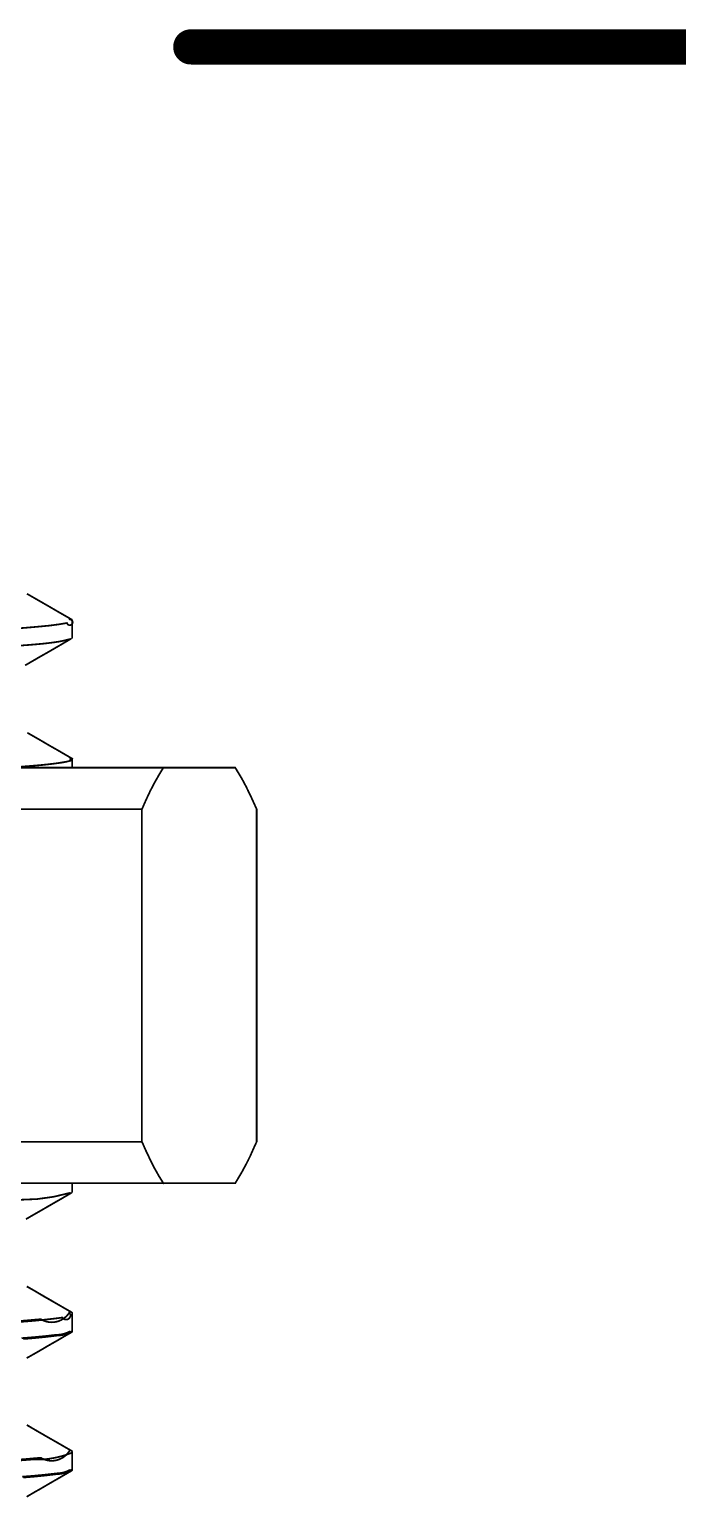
# Model space of a CAD drawing. Header units: inches. Extents: x -6 to 430, y 0 to 90.
# Drawn here: x 28.19 to 32.87, y 55.23 to 65.83 of the extents above; entities that cross this region are included whole.
import ezdxf

# ---------------------------------------------------------------- set-up
doc = ezdxf.new("R2010")
doc.units = ezdxf.units.IN
doc.layers.add('Mechanical 1', color=6, linetype='Continuous')

msp = doc.modelspace()

# ---------------------------------------------------------------- linework, layer by layer
at = {"layer": 'Mechanical 1'}
for points in [[(29.356, 65.702, 0.254, 0.254, 0), (45, 65.702, 0.254, 0.254, 0)], [(28.173, 61.755, 0.0127, 0.0127, 0), (28.227, 61.724, 0.0127, 0.0127, 0)], [(28.227, 61.724, 0.0127, 0.0127, 0), (28.281, 61.693, 0.0127, 0.0127, 0)], [(28.281, 61.693, 0.0127, 0.0127, 0), (28.335, 61.662, 0.0127, 0.0127, 0)], [(28.335, 61.662, 0.0127, 0.0127, 0), (28.388, 61.631, 0.0127, 0.0127, 0)], [(28.388, 61.631, 0.0127, 0.0127, 0), (28.496, 61.569, 0.0127, 0.0127, 0)], [(28.482, 61.57, 0.0127, 0.0127, -2.057161), (28.462, 61.544, 0.0127, 0.0127, 0)], [(28.272, 61.519, 0.0127, 0.0127, -0.008327), (27.933, 61.493, 0.0127, 0.0127, 0)], [(28.462, 61.544, 0.0127, 0.0127, -0.025439), (28.272, 61.519, 0.0127, 0.0127, 0)], [(28.5, 61.437, 0.0127, 0.0127, 0), (28.5, 61.563, 0.0127, 0.0127, 0)], [(28.263, 61.392, 0.0127, 0.0127, -0.004377), (28.125, 61.381, 0.0127, 0.0127, 0)], [(28.367, 61.404, 0.0127, 0.0127, -0.009397), (28.263, 61.392, 0.0127, 0.0127, 0)], [(28.325, 61.333, 0.0127, 0.0127, 0), (28.38, 61.365, 0.0127, 0.0127, 0)], [(28.479, 61.427, 0.0127, 0.0127, -0.042442), (28.367, 61.404, 0.0127, 0.0127, 0)], [(28.38, 61.365, 0.0127, 0.0127, 0), (28.435, 61.397, 0.0127, 0.0127, 0)], [(28.435, 61.397, 0.0127, 0.0127, 0), (28.489, 61.429, 0.0127, 0.0127, 0)], [(28.16, 61.238, 0.0127, 0.0127, 0), (28.215, 61.27, 0.0127, 0.0127, 0)], [(28.215, 61.27, 0.0127, 0.0127, 0), (28.27, 61.302, 0.0127, 0.0127, 0)], [(28.27, 61.302, 0.0127, 0.0127, 0), (28.325, 61.333, 0.0127, 0.0127, 0)], [(28.176, 60.752, 0.0127, 0.0127, 0), (28.23, 60.721, 0.0127, 0.0127, 0)], [(28.23, 60.721, 0.0127, 0.0127, 0), (28.284, 60.69, 0.0127, 0.0127, 0)], [(28.284, 60.69, 0.0127, 0.0127, 0), (28.338, 60.658, 0.0127, 0.0127, 0)], [(28.338, 60.658, 0.0127, 0.0127, 0), (28.393, 60.627, 0.0127, 0.0127, 0)], [(28.393, 60.627, 0.0127, 0.0127, 0), (28.501, 60.564, 0.0127, 0.0127, 0)], [(28.127, 60.506, 0.0127, 0.0127, 0), (28.21, 60.513, 0.0127, 0.0127, 0)], [(28.132, 60.507, 0.0127, 0.0127, 0), (28.215, 60.513, 0.0127, 0.0127, 0)], [(28.279, 60.519, 0.0127, 0.0127, -0.00444), (28.21, 60.513, 0.0127, 0.0127, 0)], [(28.282, 60.519, 0.0127, 0.0127, -0.004484), (28.215, 60.513, 0.0127, 0.0127, 0)], [(28.336, 60.525, 0.0127, 0.0127, -0.004668), (28.279, 60.519, 0.0127, 0.0127, 0)], [(28.338, 60.525, 0.0127, 0.0127, -0.004672), (28.282, 60.519, 0.0127, 0.0127, 0)], [(28.336, 60.525, 0.0127, 0.0127, 0), (28.385, 60.531, 0.0127, 0.0127, 0)], [(28.338, 60.525, 0.0127, 0.0127, 0), (28.386, 60.531, 0.0127, 0.0127, 0)], [(28.428, 60.537, 0.0127, 0.0127, -0.005129), (28.385, 60.531, 0.0127, 0.0127, 0)], [(28.429, 60.538, 0.0127, 0.0127, -0.005196), (28.386, 60.531, 0.0127, 0.0127, 0)], [(28.463, 60.544, 0.0127, 0.0127, -0.012662), (28.428, 60.537, 0.0127, 0.0127, 0)], [(28.464, 60.544, 0.0127, 0.0127, -0.012815), (28.429, 60.538, 0.0127, 0.0127, 0)], [(28.486, 60.55, 0.0127, 0.0127, -0.040903), (28.464, 60.544, 0.0127, 0.0127, 0)], [(28.486, 60.55, 0.0127, 0.0127, -0.040297), (28.463, 60.544, 0.0127, 0.0127, 0)], [(28.486, 60.562, 0.0127, 0.0127, -1.116041), (28.486, 60.55, 0.0127, 0.0127, 0)], [(28.486, 60.562, 0.0127, 0.0127, -1.105598), (28.486, 60.55, 0.0127, 0.0127, 0)], [(28.5, 60.5, 0.0127, 0.0127, 0), (28.5, 60.562, 0.0127, 0.0127, 0)], [(15.324, 60.5, 0.0127, 0.0127, 0), (29.676, 60.5, 0.0127, 0.0127, 0)], [(29.095, 60.393, 0.0127, 0.0127, -0.004544), (29.111, 60.421, 0.0127, 0.0127, 0)], [(29.111, 60.421, 0.0127, 0.0127, 0), (29.126, 60.448, 0.0127, 0.0127, 0)], [(29.126, 60.448, 0.0127, 0.0127, 0), (29.158, 60.5, 0.0127, 0.0127, 0)], [(29.676, 60.5, 0.0127, 0.0127, 0), (29.692, 60.474, 0.0127, 0.0127, 0)], [(29.692, 60.474, 0.0127, 0.0127, 0), (29.707, 60.449, 0.0127, 0.0127, 0)], [(29.707, 60.449, 0.0127, 0.0127, -0.004429), (29.723, 60.422, 0.0127, 0.0127, 0)], [(29.723, 60.422, 0.0127, 0.0127, -0.005811), (29.738, 60.394, 0.0127, 0.0127, 0)], [(29.033, 60.268, 0.0127, 0.0127, 0), (29.049, 60.302, 0.0127, 0.0127, 0)], [(29.049, 60.302, 0.0127, 0.0127, -0.004508), (29.064, 60.334, 0.0127, 0.0127, 0)], [(29.064, 60.334, 0.0127, 0.0127, -0.006004), (29.08, 60.364, 0.0127, 0.0127, 0)], [(29.08, 60.364, 0.0127, 0.0127, -0.00547), (29.095, 60.393, 0.0127, 0.0127, 0)], [(29.738, 60.394, 0.0127, 0.0127, -0.006353), (29.754, 60.364, 0.0127, 0.0127, 0)], [(29.754, 60.364, 0.0127, 0.0127, -0.004854), (29.769, 60.333, 0.0127, 0.0127, 0)], [(29.769, 60.333, 0.0127, 0.0127, 0), (29.785, 60.301, 0.0127, 0.0127, 0)], [(29.785, 60.301, 0.0127, 0.0127, 0), (29.8, 60.268, 0.0127, 0.0127, 0)], [(27.537, 60.2, 0.0127, 0.0127, 0), (29.003, 60.2, 0.0127, 0.0127, 0)], [(29.003, 60.2, 0.0127, 0.0127, 0), (29.018, 60.234, 0.0127, 0.0127, 0)], [(29.003, 57.8, 0.0127, 0.0127, 0), (29.003, 60.2, 0.0127, 0.0127, 0)], [(29.018, 60.234, 0.0127, 0.0127, 0), (29.033, 60.268, 0.0127, 0.0127, 0)], [(29.8, 60.268, 0.0127, 0.0127, 0), (29.831, 60.2, 0.0127, 0.0127, 0)], [(29.831, 57.8, 0.0127, 0.0127, 0), (29.831, 60.2, 0.0127, 0.0127, 0)], [(27.537, 57.8, 0.0127, 0.0127, 0), (29.003, 57.8, 0.0127, 0.0127, 0)], [(29.003, 57.8, 0.0127, 0.0127, 0), (29.033, 57.732, 0.0127, 0.0127, 0)], [(29.8, 57.732, 0.0127, 0.0127, 0), (29.815, 57.766, 0.0127, 0.0127, 0)], [(29.815, 57.766, 0.0127, 0.0127, 0), (29.831, 57.8, 0.0127, 0.0127, 0)], [(29.033, 57.732, 0.0127, 0.0127, 0), (29.049, 57.699, 0.0127, 0.0127, 0)], [(29.049, 57.699, 0.0127, 0.0127, 0), (29.064, 57.667, 0.0127, 0.0127, 0)], [(29.08, 57.636, 0.0127, 0.0127, -0.004854), (29.064, 57.667, 0.0127, 0.0127, 0)], [(29.769, 57.666, 0.0127, 0.0127, -0.006004), (29.754, 57.636, 0.0127, 0.0127, 0)], [(29.785, 57.698, 0.0127, 0.0127, -0.004508), (29.769, 57.666, 0.0127, 0.0127, 0)], [(29.785, 57.698, 0.0127, 0.0127, 0), (29.8, 57.732, 0.0127, 0.0127, 0)], [(29.095, 57.606, 0.0127, 0.0127, -0.006353), (29.08, 57.636, 0.0127, 0.0127, 0)], [(29.111, 57.578, 0.0127, 0.0127, -0.005811), (29.095, 57.606, 0.0127, 0.0127, 0)], [(29.126, 57.551, 0.0127, 0.0127, -0.004429), (29.111, 57.578, 0.0127, 0.0127, 0)], [(29.126, 57.551, 0.0127, 0.0127, 0), (29.142, 57.526, 0.0127, 0.0127, 0)], [(29.676, 57.5, 0.0127, 0.0127, 0), (29.707, 57.552, 0.0127, 0.0127, 0)], [(29.707, 57.552, 0.0127, 0.0127, 0), (29.723, 57.579, 0.0127, 0.0127, 0)], [(29.738, 57.607, 0.0127, 0.0127, -0.004544), (29.723, 57.579, 0.0127, 0.0127, 0)], [(29.754, 57.636, 0.0127, 0.0127, -0.00547), (29.738, 57.607, 0.0127, 0.0127, 0)], [(15.324, 57.5, 0.0127, 0.0127, 0), (29.676, 57.5, 0.0127, 0.0127, 0)], [(28.5, 57.438, 0.0127, 0.0127, 0), (28.5, 57.5, 0.0127, 0.0127, 0)], [(29.142, 57.526, 0.0127, 0.0127, 0), (29.158, 57.5, 0.0127, 0.0127, 0)], [(28.481, 57.43, 0.0127, 0.0127, -0.071961), (28.128, 57.381, 0.0127, 0.0127, 0)], [(28.481, 57.43, 0.0127, 0.0127, -0.071961), (28.128, 57.381, 0.0127, 0.0127, 0)], [(28.276, 57.304, 0.0127, 0.0127, 0), (28.33, 57.336, 0.0127, 0.0127, 0)], [(28.277, 57.305, 0.0127, 0.0127, 0), (28.331, 57.336, 0.0127, 0.0127, 0)], [(28.33, 57.336, 0.0127, 0.0127, 0), (28.385, 57.367, 0.0127, 0.0127, 0)], [(28.331, 57.336, 0.0127, 0.0127, 0), (28.386, 57.368, 0.0127, 0.0127, 0)], [(28.386, 57.368, 0.0127, 0.0127, 0), (28.44, 57.399, 0.0127, 0.0127, 0)], [(28.385, 57.367, 0.0127, 0.0127, 0), (28.44, 57.399, 0.0127, 0.0127, 0)], [(28.44, 57.399, 0.0127, 0.0127, 0), (28.494, 57.431, 0.0127, 0.0127, 0)], [(28.44, 57.399, 0.0127, 0.0127, 0), (28.494, 57.431, 0.0127, 0.0127, 0)], [(28.166, 57.241, 0.0127, 0.0127, 0), (28.221, 57.273, 0.0127, 0.0127, 0)], [(28.168, 57.242, 0.0127, 0.0127, 0), (28.223, 57.274, 0.0127, 0.0127, 0)], [(28.221, 57.273, 0.0127, 0.0127, 0), (28.276, 57.304, 0.0127, 0.0127, 0)], [(28.223, 57.274, 0.0127, 0.0127, 0), (28.277, 57.305, 0.0127, 0.0127, 0)], [(28.172, 56.755, 0.0127, 0.0127, 0), (28.226, 56.725, 0.0127, 0.0127, 0)], [(28.174, 56.755, 0.0127, 0.0127, 0), (28.228, 56.724, 0.0127, 0.0127, 0)], [(28.226, 56.725, 0.0127, 0.0127, 0), (28.279, 56.694, 0.0127, 0.0127, 0)], [(28.228, 56.724, 0.0127, 0.0127, 0), (28.281, 56.692, 0.0127, 0.0127, 0)], [(28.279, 56.694, 0.0127, 0.0127, 0), (28.333, 56.663, 0.0127, 0.0127, 0)], [(28.281, 56.692, 0.0127, 0.0127, 0), (28.335, 56.661, 0.0127, 0.0127, 0)], [(28.333, 56.663, 0.0127, 0.0127, 0), (28.386, 56.632, 0.0127, 0.0127, 0)], [(28.335, 56.661, 0.0127, 0.0127, 0), (28.389, 56.63, 0.0127, 0.0127, 0)], [(28.386, 56.632, 0.0127, 0.0127, 0), (28.493, 56.57, 0.0127, 0.0127, 0)], [(28.389, 56.63, 0.0127, 0.0127, 0), (28.497, 56.568, 0.0127, 0.0127, 0)], [(28.273, 56.519, 0.0127, 0.0127, -0.008352), (27.934, 56.493, 0.0127, 0.0127, 0)], [(28.273, 56.519, 0.0127, 0.0127, -0.008352), (27.934, 56.493, 0.0127, 0.0127, 0)], [(28.206, 56.506, 0.0127, 0.0127, -0.004393), (28.043, 56.494, 0.0127, 0.0127, 0)], [(28.333, 56.519, 0.0127, 0.0127, -0.006298), (28.206, 56.506, 0.0127, 0.0127, 0)], [(28.481, 56.57, 0.0127, 0.0127, -0.419215), (28.273, 56.519, 0.0127, 0.0127, 0)], [(28.481, 56.57, 0.0127, 0.0127, -0.419215), (28.273, 56.519, 0.0127, 0.0127, 0)], [(28.429, 56.531, 0.0127, 0.0127, -0.009637), (28.333, 56.519, 0.0127, 0.0127, 0)], [(28.486, 56.556, 0.0127, 0.0127, -0.867089), (28.429, 56.531, 0.0127, 0.0127, 0)], [(28.5, 56.562, 0.0127, 0.0127, 0), (28.5, 56.563, 0.0127, 0.0127, 0)], [(28.5, 56.438, 0.0127, 0.0127, 0), (28.5, 56.556, 0.0127, 0.0127, 0)], [(28.385, 56.406, 0.0127, 0.0127, -0.011904), (28.134, 56.382, 0.0127, 0.0127, 0)], [(28.385, 56.406, 0.0127, 0.0127, -0.011904), (28.134, 56.382, 0.0127, 0.0127, 0)], [(28.393, 56.401, 0.0127, 0.0127, -0.012894), (28.148, 56.376, 0.0127, 0.0127, 0)], [(28.482, 56.43, 0.0127, 0.0127, -0.11862), (28.385, 56.406, 0.0127, 0.0127, 0)], [(28.482, 56.43, 0.0127, 0.0127, -0.11862), (28.385, 56.406, 0.0127, 0.0127, 0)], [(28.389, 56.363, 0.0127, 0.0127, 0), (28.443, 56.395, 0.0127, 0.0127, 0)], [(28.485, 56.425, 0.0127, 0.0127, -0.123244), (28.393, 56.401, 0.0127, 0.0127, 0)], [(28.443, 56.395, 0.0127, 0.0127, 0), (28.497, 56.426, 0.0127, 0.0127, 0)], [(28.494, 56.43, 0.0127, 0.0127, 0), (28.495, 56.431, 0.0127, 0.0127, 0)], [(28.5, 56.431, 0.0127, 0.0127, 0), (28.5, 56.437, 0.0127, 0.0127, 0)], [(28.171, 56.238, 0.0127, 0.0127, 0), (28.226, 56.269, 0.0127, 0.0127, 0)], [(28.226, 56.269, 0.0127, 0.0127, 0), (28.28, 56.3, 0.0127, 0.0127, 0)], [(28.28, 56.3, 0.0127, 0.0127, 0), (28.334, 56.332, 0.0127, 0.0127, 0)], [(28.334, 56.332, 0.0127, 0.0127, 0), (28.389, 56.363, 0.0127, 0.0127, 0)], [(28.172, 55.755, 0.0127, 0.0127, 0), (28.226, 55.724, 0.0127, 0.0127, 0)], [(28.174, 55.755, 0.0127, 0.0127, 0), (28.227, 55.723, 0.0127, 0.0127, 0)], [(28.226, 55.724, 0.0127, 0.0127, 0), (28.279, 55.693, 0.0127, 0.0127, 0)], [(28.227, 55.723, 0.0127, 0.0127, 0), (28.281, 55.692, 0.0127, 0.0127, 0)], [(28.279, 55.693, 0.0127, 0.0127, 0), (28.333, 55.662, 0.0127, 0.0127, 0)], [(28.281, 55.692, 0.0127, 0.0127, 0), (28.335, 55.661, 0.0127, 0.0127, 0)], [(28.333, 55.662, 0.0127, 0.0127, 0), (28.386, 55.632, 0.0127, 0.0127, 0)], [(28.335, 55.661, 0.0127, 0.0127, 0), (28.389, 55.63, 0.0127, 0.0127, 0)], [(28.386, 55.632, 0.0127, 0.0127, 0), (28.493, 55.57, 0.0127, 0.0127, 0)], [(28.5, 55.556, 0.0127, 0.0127, -0.109603), (28.206, 55.506, 0.0127, 0.0127, 0)], [(28.481, 55.57, 0.0127, 0.0127, -0.415912), (28.273, 55.519, 0.0127, 0.0127, 0)], [(28.481, 55.57, 0.0127, 0.0127, -0.415912), (28.273, 55.519, 0.0127, 0.0127, 0)], [(28.389, 55.63, 0.0127, 0.0127, 0), (28.496, 55.568, 0.0127, 0.0127, 0)], [(28.5, 55.562, 0.0127, 0.0127, 0), (28.5, 55.562, 0.0127, 0.0127, 0)], [(28.5, 55.438, 0.0127, 0.0127, 0), (28.5, 55.556, 0.0127, 0.0127, 0)], [(28.206, 55.506, 0.0127, 0.0127, -0.006683), (27.846, 55.481, 0.0127, 0.0127, 0)], [(28.273, 55.519, 0.0127, 0.0127, -0.008342), (27.934, 55.493, 0.0127, 0.0127, 0)], [(28.273, 55.519, 0.0127, 0.0127, -0.008342), (27.934, 55.493, 0.0127, 0.0127, 0)], [(28.483, 55.431, 0.0127, 0.0127, -0.120455), (28.388, 55.406, 0.0127, 0.0127, 0)], [(28.483, 55.431, 0.0127, 0.0127, -0.120455), (28.388, 55.406, 0.0127, 0.0127, 0)], [(28.485, 55.425, 0.0127, 0.0127, -0.122619), (28.392, 55.401, 0.0127, 0.0127, 0)], [(28.443, 55.395, 0.0127, 0.0127, 0), (28.497, 55.426, 0.0127, 0.0127, 0)], [(28.495, 55.431, 0.0127, 0.0127, 0), (28.496, 55.432, 0.0127, 0.0127, 0)], [(28.5, 55.431, 0.0127, 0.0127, 0), (28.5, 55.437, 0.0127, 0.0127, 0)], [(28.388, 55.406, 0.0127, 0.0127, -0.012255), (28.139, 55.382, 0.0127, 0.0127, 0)], [(28.388, 55.406, 0.0127, 0.0127, -0.012255), (28.139, 55.382, 0.0127, 0.0127, 0)], [(28.392, 55.401, 0.0127, 0.0127, -0.012738), (28.146, 55.376, 0.0127, 0.0127, 0)], [(28.28, 55.3, 0.0127, 0.0127, 0), (28.334, 55.332, 0.0127, 0.0127, 0)], [(28.334, 55.332, 0.0127, 0.0127, 0), (28.388, 55.363, 0.0127, 0.0127, 0)], [(28.388, 55.363, 0.0127, 0.0127, 0), (28.443, 55.395, 0.0127, 0.0127, 0)], [(28.171, 55.237, 0.0127, 0.0127, 0), (28.225, 55.269, 0.0127, 0.0127, 0)], [(28.225, 55.269, 0.0127, 0.0127, 0), (28.28, 55.3, 0.0127, 0.0127, 0)]]:
    msp.add_lwpolyline(points, format="xyseb", dxfattribs=at)
for points in [[(29.292, 65.702, 0.127, 0.127, 1), (29.419, 65.702, 0.127, 0.127, 1)], [(28.224, 61.724, 0.00635, 0.00635, 1), (28.23, 61.724, 0.00635, 0.00635, 1)], [(28.224, 61.724, 0.00635, 0.00635, 1), (28.23, 61.724, 0.00635, 0.00635, 1)], [(28.278, 61.693, 0.00635, 0.00635, 1), (28.284, 61.693, 0.00635, 0.00635, 1)], [(28.278, 61.693, 0.00635, 0.00635, 1), (28.284, 61.693, 0.00635, 0.00635, 1)], [(28.331, 61.662, 0.00635, 0.00635, 1), (28.338, 61.662, 0.00635, 0.00635, 1)], [(28.331, 61.662, 0.00635, 0.00635, 1), (28.338, 61.662, 0.00635, 0.00635, 1)], [(28.385, 61.631, 0.00635, 0.00635, 1), (28.391, 61.631, 0.00635, 0.00635, 1)], [(28.385, 61.631, 0.00635, 0.00635, 1), (28.391, 61.631, 0.00635, 0.00635, 1)], [(28.478, 61.57, 0.00635, 0.00635, 1), (28.485, 61.57, 0.00635, 0.00635, 1)], [(28.492, 61.569, 0.00635, 0.00635, 1), (28.499, 61.569, 0.00635, 0.00635, 1)], [(28.269, 61.519, 0.00635, 0.00635, 1), (28.276, 61.519, 0.00635, 0.00635, 1)], [(28.269, 61.519, 0.00635, 0.00635, 1), (28.276, 61.519, 0.00635, 0.00635, 1)], [(28.459, 61.544, 0.00635, 0.00635, 1), (28.465, 61.544, 0.00635, 0.00635, 1)], [(28.459, 61.544, 0.00635, 0.00635, 1), (28.465, 61.544, 0.00635, 0.00635, 1)], [(28.497, 61.563, 0.00635, 0.00635, 1), (28.503, 61.563, 0.00635, 0.00635, 1)], [(28.259, 61.392, 0.00635, 0.00635, 1), (28.266, 61.392, 0.00635, 0.00635, 1)], [(28.259, 61.392, 0.00635, 0.00635, 1), (28.266, 61.392, 0.00635, 0.00635, 1)], [(28.364, 61.404, 0.00635, 0.00635, 1), (28.37, 61.404, 0.00635, 0.00635, 1)], [(28.364, 61.404, 0.00635, 0.00635, 1), (28.37, 61.404, 0.00635, 0.00635, 1)], [(28.376, 61.365, 0.00635, 0.00635, 1), (28.383, 61.365, 0.00635, 0.00635, 1)], [(28.376, 61.365, 0.00635, 0.00635, 1), (28.383, 61.365, 0.00635, 0.00635, 1)], [(28.431, 61.397, 0.00635, 0.00635, 1), (28.438, 61.397, 0.00635, 0.00635, 1)], [(28.431, 61.397, 0.00635, 0.00635, 1), (28.438, 61.397, 0.00635, 0.00635, 1)], [(28.476, 61.427, 0.00635, 0.00635, 1), (28.482, 61.427, 0.00635, 0.00635, 1)], [(28.486, 61.429, 0.00635, 0.00635, 1), (28.493, 61.429, 0.00635, 0.00635, 1)], [(28.497, 61.437, 0.00635, 0.00635, 1), (28.503, 61.437, 0.00635, 0.00635, 1)], [(28.212, 61.27, 0.00635, 0.00635, 1), (28.218, 61.27, 0.00635, 0.00635, 1)], [(28.212, 61.27, 0.00635, 0.00635, 1), (28.218, 61.27, 0.00635, 0.00635, 1)], [(28.267, 61.302, 0.00635, 0.00635, 1), (28.273, 61.302, 0.00635, 0.00635, 1)], [(28.267, 61.302, 0.00635, 0.00635, 1), (28.273, 61.302, 0.00635, 0.00635, 1)], [(28.322, 61.333, 0.00635, 0.00635, 1), (28.328, 61.333, 0.00635, 0.00635, 1)], [(28.322, 61.333, 0.00635, 0.00635, 1), (28.328, 61.333, 0.00635, 0.00635, 1)], [(28.227, 60.721, 0.00635, 0.00635, 1), (28.233, 60.721, 0.00635, 0.00635, 1)], [(28.227, 60.721, 0.00635, 0.00635, 1), (28.233, 60.721, 0.00635, 0.00635, 1)], [(28.281, 60.69, 0.00635, 0.00635, 1), (28.287, 60.69, 0.00635, 0.00635, 1)], [(28.281, 60.69, 0.00635, 0.00635, 1), (28.287, 60.69, 0.00635, 0.00635, 1)], [(28.335, 60.658, 0.00635, 0.00635, 1), (28.342, 60.658, 0.00635, 0.00635, 1)], [(28.335, 60.658, 0.00635, 0.00635, 1), (28.342, 60.658, 0.00635, 0.00635, 1)], [(28.39, 60.627, 0.00635, 0.00635, 1), (28.396, 60.627, 0.00635, 0.00635, 1)], [(28.39, 60.627, 0.00635, 0.00635, 1), (28.396, 60.627, 0.00635, 0.00635, 1)], [(28.207, 60.513, 0.00635, 0.00635, 1), (28.214, 60.513, 0.00635, 0.00635, 1)], [(28.207, 60.513, 0.00635, 0.00635, 1), (28.214, 60.513, 0.00635, 0.00635, 1)], [(28.211, 60.513, 0.00635, 0.00635, 1), (28.218, 60.513, 0.00635, 0.00635, 1)], [(28.211, 60.513, 0.00635, 0.00635, 1), (28.218, 60.513, 0.00635, 0.00635, 1)], [(28.276, 60.519, 0.00635, 0.00635, 1), (28.282, 60.519, 0.00635, 0.00635, 1)], [(28.276, 60.519, 0.00635, 0.00635, 1), (28.282, 60.519, 0.00635, 0.00635, 1)], [(28.279, 60.519, 0.00635, 0.00635, 1), (28.285, 60.519, 0.00635, 0.00635, 1)], [(28.279, 60.519, 0.00635, 0.00635, 1), (28.285, 60.519, 0.00635, 0.00635, 1)], [(28.333, 60.525, 0.00635, 0.00635, 1), (28.339, 60.525, 0.00635, 0.00635, 1)], [(28.333, 60.525, 0.00635, 0.00635, 1), (28.339, 60.525, 0.00635, 0.00635, 1)], [(28.335, 60.525, 0.00635, 0.00635, 1), (28.341, 60.525, 0.00635, 0.00635, 1)], [(28.335, 60.525, 0.00635, 0.00635, 1), (28.341, 60.525, 0.00635, 0.00635, 1)], [(28.382, 60.531, 0.00635, 0.00635, 1), (28.388, 60.531, 0.00635, 0.00635, 1)], [(28.382, 60.531, 0.00635, 0.00635, 1), (28.388, 60.531, 0.00635, 0.00635, 1)], [(28.383, 60.531, 0.00635, 0.00635, 1), (28.389, 60.531, 0.00635, 0.00635, 1)], [(28.383, 60.531, 0.00635, 0.00635, 1), (28.389, 60.531, 0.00635, 0.00635, 1)], [(28.425, 60.537, 0.00635, 0.00635, 1), (28.431, 60.537, 0.00635, 0.00635, 1)], [(28.425, 60.537, 0.00635, 0.00635, 1), (28.431, 60.537, 0.00635, 0.00635, 1)], [(28.426, 60.538, 0.00635, 0.00635, 1), (28.432, 60.538, 0.00635, 0.00635, 1)], [(28.426, 60.538, 0.00635, 0.00635, 1), (28.432, 60.538, 0.00635, 0.00635, 1)], [(28.461, 60.544, 0.00635, 0.00635, 1), (28.467, 60.544, 0.00635, 0.00635, 1)], [(28.46, 60.544, 0.00635, 0.00635, 1), (28.466, 60.544, 0.00635, 0.00635, 1)], [(28.461, 60.544, 0.00635, 0.00635, 1), (28.467, 60.544, 0.00635, 0.00635, 1)], [(28.46, 60.544, 0.00635, 0.00635, 1), (28.466, 60.544, 0.00635, 0.00635, 1)], [(28.482, 60.562, 0.00635, 0.00635, 1), (28.489, 60.562, 0.00635, 0.00635, 1)], [(28.482, 60.562, 0.00635, 0.00635, 1), (28.489, 60.562, 0.00635, 0.00635, 1)], [(28.483, 60.55, 0.00635, 0.00635, 1), (28.489, 60.55, 0.00635, 0.00635, 1)], [(28.483, 60.55, 0.00635, 0.00635, 1), (28.489, 60.55, 0.00635, 0.00635, 1)], [(28.483, 60.55, 0.00635, 0.00635, 1), (28.489, 60.55, 0.00635, 0.00635, 1)], [(28.483, 60.55, 0.00635, 0.00635, 1), (28.489, 60.55, 0.00635, 0.00635, 1)], [(28.497, 60.562, 0.00635, 0.00635, 1), (28.503, 60.562, 0.00635, 0.00635, 1)], [(28.498, 60.564, 0.00635, 0.00635, 1), (28.504, 60.564, 0.00635, 0.00635, 1)], [(28.497, 60.5, 0.00635, 0.00635, 1), (28.503, 60.5, 0.00635, 0.00635, 1)], [(29.108, 60.421, 0.00635, 0.00635, 1), (29.114, 60.421, 0.00635, 0.00635, 1)], [(29.108, 60.421, 0.00635, 0.00635, 1), (29.114, 60.421, 0.00635, 0.00635, 1)], [(29.123, 60.448, 0.00635, 0.00635, 1), (29.13, 60.448, 0.00635, 0.00635, 1)], [(29.123, 60.448, 0.00635, 0.00635, 1), (29.13, 60.448, 0.00635, 0.00635, 1)], [(29.154, 60.5, 0.00635, 0.00635, 1), (29.161, 60.5, 0.00635, 0.00635, 1)], [(29.673, 60.5, 0.00635, 0.00635, 1), (29.679, 60.5, 0.00635, 0.00635, 1)], [(29.673, 60.5, 0.00635, 0.00635, 1), (29.679, 60.5, 0.00635, 0.00635, 1)], [(29.688, 60.474, 0.00635, 0.00635, 1), (29.695, 60.474, 0.00635, 0.00635, 1)], [(29.688, 60.474, 0.00635, 0.00635, 1), (29.695, 60.474, 0.00635, 0.00635, 1)], [(29.704, 60.449, 0.00635, 0.00635, 1), (29.71, 60.449, 0.00635, 0.00635, 1)], [(29.704, 60.449, 0.00635, 0.00635, 1), (29.71, 60.449, 0.00635, 0.00635, 1)], [(29.72, 60.422, 0.00635, 0.00635, 1), (29.726, 60.422, 0.00635, 0.00635, 1)], [(29.72, 60.422, 0.00635, 0.00635, 1), (29.726, 60.422, 0.00635, 0.00635, 1)], [(29.046, 60.302, 0.00635, 0.00635, 1), (29.052, 60.302, 0.00635, 0.00635, 1)], [(29.046, 60.302, 0.00635, 0.00635, 1), (29.052, 60.302, 0.00635, 0.00635, 1)], [(29.061, 60.334, 0.00635, 0.00635, 1), (29.067, 60.334, 0.00635, 0.00635, 1)], [(29.061, 60.334, 0.00635, 0.00635, 1), (29.067, 60.334, 0.00635, 0.00635, 1)], [(29.076, 60.364, 0.00635, 0.00635, 1), (29.083, 60.364, 0.00635, 0.00635, 1)], [(29.076, 60.364, 0.00635, 0.00635, 1), (29.083, 60.364, 0.00635, 0.00635, 1)], [(29.092, 60.393, 0.00635, 0.00635, 1), (29.098, 60.393, 0.00635, 0.00635, 1)], [(29.092, 60.393, 0.00635, 0.00635, 1), (29.098, 60.393, 0.00635, 0.00635, 1)], [(29.735, 60.394, 0.00635, 0.00635, 1), (29.742, 60.394, 0.00635, 0.00635, 1)], [(29.735, 60.394, 0.00635, 0.00635, 1), (29.742, 60.394, 0.00635, 0.00635, 1)], [(29.751, 60.364, 0.00635, 0.00635, 1), (29.757, 60.364, 0.00635, 0.00635, 1)], [(29.751, 60.364, 0.00635, 0.00635, 1), (29.757, 60.364, 0.00635, 0.00635, 1)], [(29.766, 60.333, 0.00635, 0.00635, 1), (29.773, 60.333, 0.00635, 0.00635, 1)], [(29.766, 60.333, 0.00635, 0.00635, 1), (29.773, 60.333, 0.00635, 0.00635, 1)], [(29.782, 60.301, 0.00635, 0.00635, 1), (29.788, 60.301, 0.00635, 0.00635, 1)], [(29.782, 60.301, 0.00635, 0.00635, 1), (29.788, 60.301, 0.00635, 0.00635, 1)], [(29, 60.2, 0.00635, 0.00635, 1), (29.006, 60.2, 0.00635, 0.00635, 1)], [(29, 60.2, 0.00635, 0.00635, 1), (29.006, 60.2, 0.00635, 0.00635, 1)], [(29, 60.2, 0.00635, 0.00635, 1), (29.006, 60.2, 0.00635, 0.00635, 1)], [(29.015, 60.234, 0.00635, 0.00635, 1), (29.021, 60.234, 0.00635, 0.00635, 1)], [(29.015, 60.234, 0.00635, 0.00635, 1), (29.021, 60.234, 0.00635, 0.00635, 1)], [(29.03, 60.268, 0.00635, 0.00635, 1), (29.037, 60.268, 0.00635, 0.00635, 1)], [(29.03, 60.268, 0.00635, 0.00635, 1), (29.037, 60.268, 0.00635, 0.00635, 1)], [(29.797, 60.268, 0.00635, 0.00635, 1), (29.803, 60.268, 0.00635, 0.00635, 1)], [(29.797, 60.268, 0.00635, 0.00635, 1), (29.803, 60.268, 0.00635, 0.00635, 1)], [(29.828, 60.2, 0.00635, 0.00635, 1), (29.834, 60.2, 0.00635, 0.00635, 1)], [(29.828, 60.2, 0.00635, 0.00635, 1), (29.834, 60.2, 0.00635, 0.00635, 1)], [(29, 57.8, 0.00635, 0.00635, 1), (29.006, 57.8, 0.00635, 0.00635, 1)], [(29, 57.8, 0.00635, 0.00635, 1), (29.006, 57.8, 0.00635, 0.00635, 1)], [(29, 57.8, 0.00635, 0.00635, 1), (29.006, 57.8, 0.00635, 0.00635, 1)], [(29.812, 57.766, 0.00635, 0.00635, 1), (29.819, 57.766, 0.00635, 0.00635, 1)], [(29.812, 57.766, 0.00635, 0.00635, 1), (29.819, 57.766, 0.00635, 0.00635, 1)], [(29.828, 57.8, 0.00635, 0.00635, 1), (29.834, 57.8, 0.00635, 0.00635, 1)], [(29.828, 57.8, 0.00635, 0.00635, 1), (29.834, 57.8, 0.00635, 0.00635, 1)], [(29.03, 57.732, 0.00635, 0.00635, 1), (29.037, 57.732, 0.00635, 0.00635, 1)], [(29.03, 57.732, 0.00635, 0.00635, 1), (29.037, 57.732, 0.00635, 0.00635, 1)], [(29.046, 57.699, 0.00635, 0.00635, 1), (29.052, 57.699, 0.00635, 0.00635, 1)], [(29.046, 57.699, 0.00635, 0.00635, 1), (29.052, 57.699, 0.00635, 0.00635, 1)], [(29.061, 57.667, 0.00635, 0.00635, 1), (29.067, 57.667, 0.00635, 0.00635, 1)], [(29.061, 57.667, 0.00635, 0.00635, 1), (29.067, 57.667, 0.00635, 0.00635, 1)], [(29.766, 57.666, 0.00635, 0.00635, 1), (29.773, 57.666, 0.00635, 0.00635, 1)], [(29.766, 57.666, 0.00635, 0.00635, 1), (29.773, 57.666, 0.00635, 0.00635, 1)], [(29.782, 57.698, 0.00635, 0.00635, 1), (29.788, 57.698, 0.00635, 0.00635, 1)], [(29.782, 57.698, 0.00635, 0.00635, 1), (29.788, 57.698, 0.00635, 0.00635, 1)], [(29.797, 57.732, 0.00635, 0.00635, 1), (29.803, 57.732, 0.00635, 0.00635, 1)], [(29.797, 57.732, 0.00635, 0.00635, 1), (29.803, 57.732, 0.00635, 0.00635, 1)], [(29.076, 57.636, 0.00635, 0.00635, 1), (29.083, 57.636, 0.00635, 0.00635, 1)], [(29.076, 57.636, 0.00635, 0.00635, 1), (29.083, 57.636, 0.00635, 0.00635, 1)], [(29.092, 57.606, 0.00635, 0.00635, 1), (29.098, 57.606, 0.00635, 0.00635, 1)], [(29.092, 57.606, 0.00635, 0.00635, 1), (29.098, 57.606, 0.00635, 0.00635, 1)], [(29.107, 57.578, 0.00635, 0.00635, 1), (29.114, 57.578, 0.00635, 0.00635, 1)], [(29.107, 57.578, 0.00635, 0.00635, 1), (29.114, 57.578, 0.00635, 0.00635, 1)], [(29.123, 57.551, 0.00635, 0.00635, 1), (29.129, 57.551, 0.00635, 0.00635, 1)], [(29.123, 57.551, 0.00635, 0.00635, 1), (29.129, 57.551, 0.00635, 0.00635, 1)], [(29.704, 57.552, 0.00635, 0.00635, 1), (29.71, 57.552, 0.00635, 0.00635, 1)], [(29.704, 57.552, 0.00635, 0.00635, 1), (29.71, 57.552, 0.00635, 0.00635, 1)], [(29.72, 57.579, 0.00635, 0.00635, 1), (29.726, 57.579, 0.00635, 0.00635, 1)], [(29.72, 57.579, 0.00635, 0.00635, 1), (29.726, 57.579, 0.00635, 0.00635, 1)], [(29.735, 57.607, 0.00635, 0.00635, 1), (29.742, 57.607, 0.00635, 0.00635, 1)], [(29.735, 57.607, 0.00635, 0.00635, 1), (29.742, 57.607, 0.00635, 0.00635, 1)], [(29.751, 57.636, 0.00635, 0.00635, 1), (29.757, 57.636, 0.00635, 0.00635, 1)], [(29.751, 57.636, 0.00635, 0.00635, 1), (29.757, 57.636, 0.00635, 0.00635, 1)], [(28.497, 57.5, 0.00635, 0.00635, 1), (28.503, 57.5, 0.00635, 0.00635, 1)], [(28.497, 57.438, 0.00635, 0.00635, 1), (28.503, 57.438, 0.00635, 0.00635, 1)], [(29.139, 57.526, 0.00635, 0.00635, 1), (29.145, 57.526, 0.00635, 0.00635, 1)], [(29.139, 57.526, 0.00635, 0.00635, 1), (29.145, 57.526, 0.00635, 0.00635, 1)], [(29.154, 57.5, 0.00635, 0.00635, 1), (29.161, 57.5, 0.00635, 0.00635, 1)], [(29.673, 57.5, 0.00635, 0.00635, 1), (29.679, 57.5, 0.00635, 0.00635, 1)], [(29.673, 57.5, 0.00635, 0.00635, 1), (29.679, 57.5, 0.00635, 0.00635, 1)], [(28.327, 57.336, 0.00635, 0.00635, 1), (28.334, 57.336, 0.00635, 0.00635, 1)], [(28.327, 57.336, 0.00635, 0.00635, 1), (28.334, 57.336, 0.00635, 0.00635, 1)], [(28.328, 57.336, 0.00635, 0.00635, 1), (28.334, 57.336, 0.00635, 0.00635, 1)], [(28.328, 57.336, 0.00635, 0.00635, 1), (28.334, 57.336, 0.00635, 0.00635, 1)], [(28.382, 57.368, 0.00635, 0.00635, 1), (28.389, 57.368, 0.00635, 0.00635, 1)], [(28.382, 57.367, 0.00635, 0.00635, 1), (28.388, 57.367, 0.00635, 0.00635, 1)], [(28.382, 57.368, 0.00635, 0.00635, 1), (28.389, 57.368, 0.00635, 0.00635, 1)], [(28.382, 57.367, 0.00635, 0.00635, 1), (28.388, 57.367, 0.00635, 0.00635, 1)], [(28.437, 57.399, 0.00635, 0.00635, 1), (28.443, 57.399, 0.00635, 0.00635, 1)], [(28.437, 57.399, 0.00635, 0.00635, 1), (28.443, 57.399, 0.00635, 0.00635, 1)], [(28.437, 57.399, 0.00635, 0.00635, 1), (28.443, 57.399, 0.00635, 0.00635, 1)], [(28.437, 57.399, 0.00635, 0.00635, 1), (28.443, 57.399, 0.00635, 0.00635, 1)], [(28.478, 57.43, 0.00635, 0.00635, 1), (28.484, 57.43, 0.00635, 0.00635, 1)], [(28.478, 57.43, 0.00635, 0.00635, 1), (28.484, 57.43, 0.00635, 0.00635, 1)], [(28.491, 57.431, 0.00635, 0.00635, 1), (28.498, 57.431, 0.00635, 0.00635, 1)], [(28.491, 57.431, 0.00635, 0.00635, 1), (28.498, 57.431, 0.00635, 0.00635, 1)], [(28.218, 57.273, 0.00635, 0.00635, 1), (28.224, 57.273, 0.00635, 0.00635, 1)], [(28.218, 57.273, 0.00635, 0.00635, 1), (28.224, 57.273, 0.00635, 0.00635, 1)], [(28.219, 57.274, 0.00635, 0.00635, 1), (28.226, 57.274, 0.00635, 0.00635, 1)], [(28.219, 57.274, 0.00635, 0.00635, 1), (28.226, 57.274, 0.00635, 0.00635, 1)], [(28.273, 57.304, 0.00635, 0.00635, 1), (28.279, 57.304, 0.00635, 0.00635, 1)], [(28.273, 57.304, 0.00635, 0.00635, 1), (28.279, 57.304, 0.00635, 0.00635, 1)], [(28.274, 57.305, 0.00635, 0.00635, 1), (28.28, 57.305, 0.00635, 0.00635, 1)], [(28.274, 57.305, 0.00635, 0.00635, 1), (28.28, 57.305, 0.00635, 0.00635, 1)], [(28.223, 56.725, 0.00635, 0.00635, 1), (28.229, 56.725, 0.00635, 0.00635, 1)], [(28.223, 56.725, 0.00635, 0.00635, 1), (28.229, 56.725, 0.00635, 0.00635, 1)], [(28.224, 56.724, 0.00635, 0.00635, 1), (28.231, 56.724, 0.00635, 0.00635, 1)], [(28.224, 56.724, 0.00635, 0.00635, 1), (28.231, 56.724, 0.00635, 0.00635, 1)], [(28.276, 56.694, 0.00635, 0.00635, 1), (28.282, 56.694, 0.00635, 0.00635, 1)], [(28.276, 56.694, 0.00635, 0.00635, 1), (28.282, 56.694, 0.00635, 0.00635, 1)], [(28.278, 56.692, 0.00635, 0.00635, 1), (28.285, 56.692, 0.00635, 0.00635, 1)], [(28.278, 56.692, 0.00635, 0.00635, 1), (28.285, 56.692, 0.00635, 0.00635, 1)], [(28.33, 56.663, 0.00635, 0.00635, 1), (28.336, 56.663, 0.00635, 0.00635, 1)], [(28.33, 56.663, 0.00635, 0.00635, 1), (28.336, 56.663, 0.00635, 0.00635, 1)], [(28.332, 56.661, 0.00635, 0.00635, 1), (28.338, 56.661, 0.00635, 0.00635, 1)], [(28.332, 56.661, 0.00635, 0.00635, 1), (28.338, 56.661, 0.00635, 0.00635, 1)], [(28.383, 56.632, 0.00635, 0.00635, 1), (28.389, 56.632, 0.00635, 0.00635, 1)], [(28.383, 56.632, 0.00635, 0.00635, 1), (28.389, 56.632, 0.00635, 0.00635, 1)], [(28.386, 56.63, 0.00635, 0.00635, 1), (28.392, 56.63, 0.00635, 0.00635, 1)], [(28.386, 56.63, 0.00635, 0.00635, 1), (28.392, 56.63, 0.00635, 0.00635, 1)], [(28.203, 56.506, 0.00635, 0.00635, 1), (28.209, 56.506, 0.00635, 0.00635, 1)], [(28.203, 56.506, 0.00635, 0.00635, 1), (28.209, 56.506, 0.00635, 0.00635, 1)], [(28.27, 56.519, 0.00635, 0.00635, 1), (28.276, 56.519, 0.00635, 0.00635, 1)], [(28.27, 56.519, 0.00635, 0.00635, 1), (28.276, 56.519, 0.00635, 0.00635, 1)], [(28.27, 56.519, 0.00635, 0.00635, 1), (28.276, 56.519, 0.00635, 0.00635, 1)], [(28.27, 56.519, 0.00635, 0.00635, 1), (28.276, 56.519, 0.00635, 0.00635, 1)], [(28.33, 56.519, 0.00635, 0.00635, 1), (28.336, 56.519, 0.00635, 0.00635, 1)], [(28.33, 56.519, 0.00635, 0.00635, 1), (28.336, 56.519, 0.00635, 0.00635, 1)], [(28.426, 56.531, 0.00635, 0.00635, 1), (28.433, 56.531, 0.00635, 0.00635, 1)], [(28.426, 56.531, 0.00635, 0.00635, 1), (28.433, 56.531, 0.00635, 0.00635, 1)], [(28.478, 56.57, 0.00635, 0.00635, 1), (28.484, 56.57, 0.00635, 0.00635, 1)], [(28.478, 56.57, 0.00635, 0.00635, 1), (28.484, 56.57, 0.00635, 0.00635, 1)], [(28.482, 56.556, 0.00635, 0.00635, 1), (28.489, 56.556, 0.00635, 0.00635, 1)], [(28.49, 56.57, 0.00635, 0.00635, 1), (28.496, 56.57, 0.00635, 0.00635, 1)], [(28.494, 56.568, 0.00635, 0.00635, 1), (28.5, 56.568, 0.00635, 0.00635, 1)], [(28.497, 56.562, 0.00635, 0.00635, 1), (28.503, 56.562, 0.00635, 0.00635, 1)], [(28.497, 56.563, 0.00635, 0.00635, 1), (28.503, 56.563, 0.00635, 0.00635, 1)], [(28.497, 56.556, 0.00635, 0.00635, 1), (28.503, 56.556, 0.00635, 0.00635, 1)], [(28.382, 56.406, 0.00635, 0.00635, 1), (28.388, 56.406, 0.00635, 0.00635, 1)], [(28.382, 56.406, 0.00635, 0.00635, 1), (28.388, 56.406, 0.00635, 0.00635, 1)], [(28.382, 56.406, 0.00635, 0.00635, 1), (28.388, 56.406, 0.00635, 0.00635, 1)], [(28.382, 56.406, 0.00635, 0.00635, 1), (28.388, 56.406, 0.00635, 0.00635, 1)], [(28.39, 56.401, 0.00635, 0.00635, 1), (28.397, 56.401, 0.00635, 0.00635, 1)], [(28.39, 56.401, 0.00635, 0.00635, 1), (28.397, 56.401, 0.00635, 0.00635, 1)], [(28.44, 56.395, 0.00635, 0.00635, 1), (28.446, 56.395, 0.00635, 0.00635, 1)], [(28.44, 56.395, 0.00635, 0.00635, 1), (28.446, 56.395, 0.00635, 0.00635, 1)], [(28.479, 56.43, 0.00635, 0.00635, 1), (28.485, 56.43, 0.00635, 0.00635, 1)], [(28.479, 56.43, 0.00635, 0.00635, 1), (28.485, 56.43, 0.00635, 0.00635, 1)], [(28.482, 56.425, 0.00635, 0.00635, 1), (28.488, 56.425, 0.00635, 0.00635, 1)], [(28.491, 56.43, 0.00635, 0.00635, 1), (28.497, 56.43, 0.00635, 0.00635, 1)], [(28.492, 56.431, 0.00635, 0.00635, 1), (28.499, 56.431, 0.00635, 0.00635, 1)], [(28.494, 56.426, 0.00635, 0.00635, 1), (28.501, 56.426, 0.00635, 0.00635, 1)], [(28.497, 56.438, 0.00635, 0.00635, 1), (28.503, 56.438, 0.00635, 0.00635, 1)], [(28.497, 56.437, 0.00635, 0.00635, 1), (28.503, 56.437, 0.00635, 0.00635, 1)], [(28.497, 56.431, 0.00635, 0.00635, 1), (28.503, 56.431, 0.00635, 0.00635, 1)], [(28.222, 56.269, 0.00635, 0.00635, 1), (28.229, 56.269, 0.00635, 0.00635, 1)], [(28.222, 56.269, 0.00635, 0.00635, 1), (28.229, 56.269, 0.00635, 0.00635, 1)], [(28.277, 56.3, 0.00635, 0.00635, 1), (28.283, 56.3, 0.00635, 0.00635, 1)], [(28.277, 56.3, 0.00635, 0.00635, 1), (28.283, 56.3, 0.00635, 0.00635, 1)], [(28.331, 56.332, 0.00635, 0.00635, 1), (28.338, 56.332, 0.00635, 0.00635, 1)], [(28.331, 56.332, 0.00635, 0.00635, 1), (28.338, 56.332, 0.00635, 0.00635, 1)], [(28.386, 56.363, 0.00635, 0.00635, 1), (28.392, 56.363, 0.00635, 0.00635, 1)], [(28.386, 56.363, 0.00635, 0.00635, 1), (28.392, 56.363, 0.00635, 0.00635, 1)], [(28.223, 55.724, 0.00635, 0.00635, 1), (28.229, 55.724, 0.00635, 0.00635, 1)], [(28.223, 55.724, 0.00635, 0.00635, 1), (28.229, 55.724, 0.00635, 0.00635, 1)], [(28.224, 55.723, 0.00635, 0.00635, 1), (28.231, 55.723, 0.00635, 0.00635, 1)], [(28.224, 55.723, 0.00635, 0.00635, 1), (28.231, 55.723, 0.00635, 0.00635, 1)], [(28.276, 55.693, 0.00635, 0.00635, 1), (28.282, 55.693, 0.00635, 0.00635, 1)], [(28.276, 55.693, 0.00635, 0.00635, 1), (28.282, 55.693, 0.00635, 0.00635, 1)], [(28.278, 55.692, 0.00635, 0.00635, 1), (28.284, 55.692, 0.00635, 0.00635, 1)], [(28.278, 55.692, 0.00635, 0.00635, 1), (28.284, 55.692, 0.00635, 0.00635, 1)], [(28.33, 55.662, 0.00635, 0.00635, 1), (28.336, 55.662, 0.00635, 0.00635, 1)], [(28.33, 55.662, 0.00635, 0.00635, 1), (28.336, 55.662, 0.00635, 0.00635, 1)], [(28.332, 55.661, 0.00635, 0.00635, 1), (28.338, 55.661, 0.00635, 0.00635, 1)], [(28.332, 55.661, 0.00635, 0.00635, 1), (28.338, 55.661, 0.00635, 0.00635, 1)], [(28.383, 55.632, 0.00635, 0.00635, 1), (28.389, 55.632, 0.00635, 0.00635, 1)], [(28.383, 55.632, 0.00635, 0.00635, 1), (28.389, 55.632, 0.00635, 0.00635, 1)], [(28.386, 55.63, 0.00635, 0.00635, 1), (28.392, 55.63, 0.00635, 0.00635, 1)], [(28.386, 55.63, 0.00635, 0.00635, 1), (28.392, 55.63, 0.00635, 0.00635, 1)], [(28.478, 55.57, 0.00635, 0.00635, 1), (28.485, 55.57, 0.00635, 0.00635, 1)], [(28.478, 55.57, 0.00635, 0.00635, 1), (28.485, 55.57, 0.00635, 0.00635, 1)], [(28.49, 55.57, 0.00635, 0.00635, 1), (28.496, 55.57, 0.00635, 0.00635, 1)], [(28.493, 55.568, 0.00635, 0.00635, 1), (28.5, 55.568, 0.00635, 0.00635, 1)], [(28.497, 55.562, 0.00635, 0.00635, 1), (28.503, 55.562, 0.00635, 0.00635, 1)], [(28.497, 55.562, 0.00635, 0.00635, 1), (28.503, 55.562, 0.00635, 0.00635, 1)], [(28.497, 55.556, 0.00635, 0.00635, 1), (28.503, 55.556, 0.00635, 0.00635, 1)], [(28.497, 55.556, 0.00635, 0.00635, 1), (28.503, 55.556, 0.00635, 0.00635, 1)], [(28.203, 55.506, 0.00635, 0.00635, 1), (28.209, 55.506, 0.00635, 0.00635, 1)], [(28.203, 55.506, 0.00635, 0.00635, 1), (28.209, 55.506, 0.00635, 0.00635, 1)], [(28.27, 55.519, 0.00635, 0.00635, 1), (28.276, 55.519, 0.00635, 0.00635, 1)], [(28.27, 55.519, 0.00635, 0.00635, 1), (28.276, 55.519, 0.00635, 0.00635, 1)], [(28.27, 55.519, 0.00635, 0.00635, 1), (28.276, 55.519, 0.00635, 0.00635, 1)], [(28.27, 55.519, 0.00635, 0.00635, 1), (28.276, 55.519, 0.00635, 0.00635, 1)], [(28.48, 55.431, 0.00635, 0.00635, 1), (28.486, 55.431, 0.00635, 0.00635, 1)], [(28.48, 55.431, 0.00635, 0.00635, 1), (28.486, 55.431, 0.00635, 0.00635, 1)], [(28.482, 55.425, 0.00635, 0.00635, 1), (28.488, 55.425, 0.00635, 0.00635, 1)], [(28.491, 55.431, 0.00635, 0.00635, 1), (28.498, 55.431, 0.00635, 0.00635, 1)], [(28.493, 55.432, 0.00635, 0.00635, 1), (28.499, 55.432, 0.00635, 0.00635, 1)], [(28.494, 55.426, 0.00635, 0.00635, 1), (28.5, 55.426, 0.00635, 0.00635, 1)], [(28.497, 55.438, 0.00635, 0.00635, 1), (28.503, 55.438, 0.00635, 0.00635, 1)], [(28.497, 55.437, 0.00635, 0.00635, 1), (28.503, 55.437, 0.00635, 0.00635, 1)], [(28.497, 55.431, 0.00635, 0.00635, 1), (28.503, 55.431, 0.00635, 0.00635, 1)], [(28.331, 55.332, 0.00635, 0.00635, 1), (28.337, 55.332, 0.00635, 0.00635, 1)], [(28.331, 55.332, 0.00635, 0.00635, 1), (28.337, 55.332, 0.00635, 0.00635, 1)], [(28.385, 55.406, 0.00635, 0.00635, 1), (28.391, 55.406, 0.00635, 0.00635, 1)], [(28.385, 55.406, 0.00635, 0.00635, 1), (28.391, 55.406, 0.00635, 0.00635, 1)], [(28.385, 55.406, 0.00635, 0.00635, 1), (28.391, 55.406, 0.00635, 0.00635, 1)], [(28.385, 55.406, 0.00635, 0.00635, 1), (28.391, 55.406, 0.00635, 0.00635, 1)], [(28.385, 55.363, 0.00635, 0.00635, 1), (28.392, 55.363, 0.00635, 0.00635, 1)], [(28.385, 55.363, 0.00635, 0.00635, 1), (28.392, 55.363, 0.00635, 0.00635, 1)], [(28.389, 55.401, 0.00635, 0.00635, 1), (28.395, 55.401, 0.00635, 0.00635, 1)], [(28.389, 55.401, 0.00635, 0.00635, 1), (28.395, 55.401, 0.00635, 0.00635, 1)], [(28.44, 55.395, 0.00635, 0.00635, 1), (28.446, 55.395, 0.00635, 0.00635, 1)], [(28.44, 55.395, 0.00635, 0.00635, 1), (28.446, 55.395, 0.00635, 0.00635, 1)], [(28.222, 55.269, 0.00635, 0.00635, 1), (28.229, 55.269, 0.00635, 0.00635, 1)], [(28.222, 55.269, 0.00635, 0.00635, 1), (28.229, 55.269, 0.00635, 0.00635, 1)], [(28.277, 55.3, 0.00635, 0.00635, 1), (28.283, 55.3, 0.00635, 0.00635, 1)], [(28.277, 55.3, 0.00635, 0.00635, 1), (28.283, 55.3, 0.00635, 0.00635, 1)]]:
    msp.add_lwpolyline(points, format="xyseb", close=True, dxfattribs=at)

doc.saveas('drawing.dxf')
